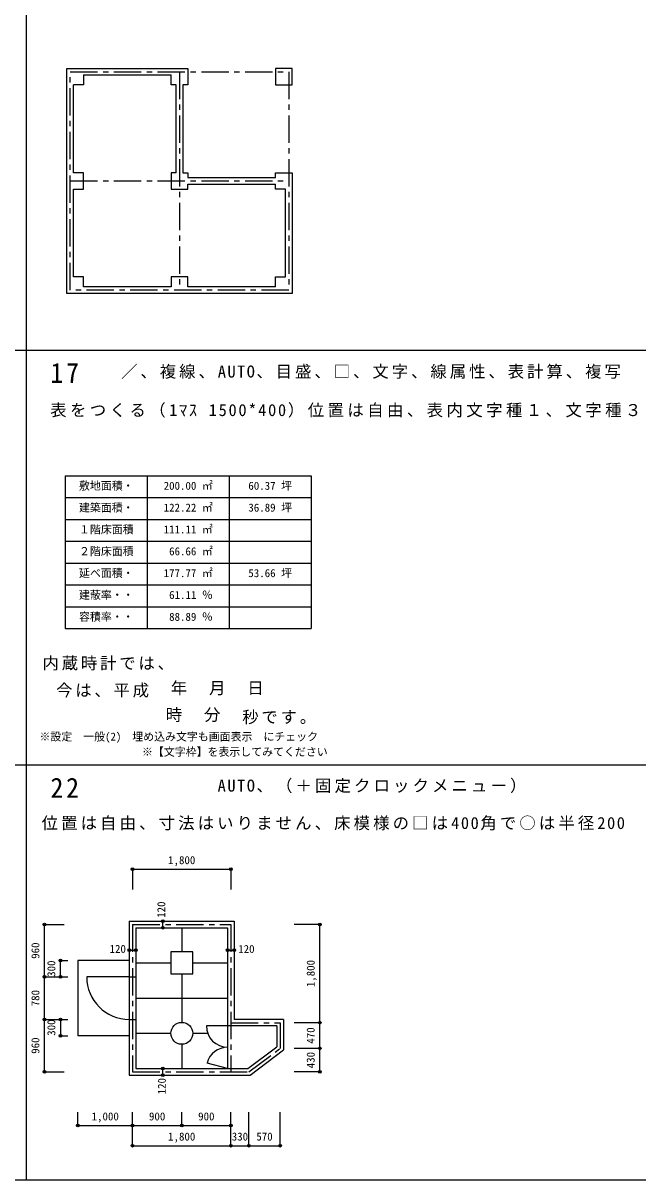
# Model space of a CAD drawing. Units: millimetres at full size, sheet at 1:100. Extents: x -54652 to 58452, y -19402 to 19598.
# Drawn here: x -16866 to -5615, y -19402 to 1788 of the extents above; entities that cross this region are included whole.
import ezdxf
from ezdxf.enums import TextEntityAlignment as Align

# ---------------------------------------------------------------- set-up
doc = ezdxf.new("R2010")
doc.units = ezdxf.units.MM
doc.header["$LTSCALE"] = 100
doc.header["$PDMODE"] = 32
doc.header["$PDSIZE"] = 50
doc.linetypes.add('CHAIN1', pattern=[8, 5, -1, 1, -1])
for name, color, linetype in [('0-0_作図ﾚｲﾔｰ', 4, 'Continuous'), ('0-7_作図例', 4, 'Continuous'), ('0-F_枠', 3, 'Continuous')]:
    doc.layers.add(name, color=color, linetype=linetype)
doc.styles.add('ＭＳ 明朝', font='')
doc.styles.get('ＭＳ 明朝').set_extended_font_data('MS Mincho')

msp = doc.modelspace()

# ---------------------------------------------------------------- linework, layer by layer
at = {"layer": '0-0_作図ﾚｲﾔｰ'}
for p, q in [((-14863.4, -13712.5), (-13063.4, -13712.5)), ((-16475.5, -15682.8), (-16475.5, -14722.8)), ((-14312, -14782.8), (-14312, -14662.8)), ((-11436.7, -16522.8), (-11436.7, -14722.8)), ((-14923.4, -15192.6), (-14803.4, -15192.6)), ((-13123.4, -15192.6), (-13003.4, -15192.6)), ((-16183.9, -15682.8), (-16183.9, -15382.8)), ((-16475.5, -16462.8), (-16475.5, -15682.8)), ((-16475.5, -17422.8), (-16475.5, -16462.8)), ((-16183.9, -16462.8), (-16183.9, -16762.8)), ((-11436.7, -16992.8), (-11436.7, -16522.8)), ((-11436.7, -17422.8), (-11436.7, -16992.8)), ((-14312, -17482.8), (-14312, -17362.8)), ((-15863.4, -18407.2), (-14863.4, -18407.2)), ((-14863.4, -18407.2), (-13963.4, -18407.2)), ((-13963.4, -18407.2), (-13063.4, -18407.2)), ((-14863.4, -18776.4), (-13063.4, -18776.4)), ((-13063.4, -18776.4), (-12733.4, -18776.4)), ((-12733.4, -18776.4), (-12163.4, -18776.4))]:
    msp.add_line(p, q, dxfattribs=at)
at = {"layer": '0-7_作図例', "color": 7}
for p, q in [((-16064.7, 957.7), (-13854.7, 957.7)), ((-16064.7, -3162.3), (-16064.7, 957.7)), ((-15944.7, -952.3), (-15944.7, 657.7)), ((-15764.7, 837.7), (-14154.7, 837.7)), ((-13944.7, 657.7), (-13944.7, -952.3)), ((-13944.7, -952.3), (-13854.7, -952.3)), ((-13854.7, -952.3), (-13854.7, -1042.3)), ((-11944.7, -952.3), (-11944.7, -3162.3)), ((-15944.7, -2862.3), (-15944.7, -1252.3)), ((-13854.7, -1162.3), (-12244.7, -1162.3)), ((-12064.7, -2862.3), (-12064.7, -1252.3)), ((-11944.7, -3162.3), (-16064.7, -3162.3)), ((-14154.7, -3042.3), (-15764.7, -3042.3)), ((-12244.7, -3042.3), (-13854.7, -3042.3)), ((-16094.4, -6504.6), (-16094.4, -9304.6)), ((-16094.4, -6504.6), (-11594.4, -6504.6)), ((-14594.4, -6504.6), (-14594.4, -9304.6)), ((-13094.4, -6504.6), (-13094.4, -9304.6)), ((-11594.4, -6504.6), (-11594.4, -9304.6)), ((-16094.4, -6904.6), (-11594.4, -6904.6)), ((-16094.4, -7304.6), (-11594.4, -7304.6)), ((-16094.4, -7704.6), (-11594.4, -7704.6)), ((-16094.4, -8104.6), (-11594.4, -8104.6)), ((-16094.4, -8504.6), (-11594.4, -8504.6)), ((-16094.4, -8904.6), (-11594.4, -8904.6)), ((-16094.4, -9304.6), (-11594.4, -9304.6)), ((-14923.4, -14662.8), (-13003.4, -14662.8)), ((-14923.4, -14662.8), (-14923.4, -15682.8)), ((-14803.4, -14782.8), (-13123.4, -14782.8)), ((-14803.4, -14782.8), (-14803.4, -15682.8)), ((-13003.4, -14662.8), (-13003.4, -16462.8)), ((-14923.4, -15682.8), (-15703.4, -15682.8)), ((-14923.4, -15682.8), (-14803.4, -15682.8)), ((-14923.4, -16462.8), (-14803.4, -16462.8)), ((-14923.4, -16462.8), (-14923.4, -17482.8)), ((-14803.4, -16462.8), (-14803.4, -17362.8)), ((-12103.4, -16462.8), (-13003.4, -16462.8)), ((-12103.4, -16462.8), (-12103.4, -17022.7)), ((-12223.4, -16582.8), (-13123.4, -16582.8)), ((-12223.4, -16582.8), (-12223.4, -16962.9)), ((-12713.3, -17482.8), (-12103.4, -17022.7)), ((-13123.4, -17362.8), (-13500.1, -17261.8)), ((-14923.4, -17482.8), (-12713.3, -17482.8))]:
    msp.add_line(p, q, dxfattribs=at)
at = {"layer": '0-7_作図例', "linetype": 'CHAIN1'}
for p, q in [((-16004.7, 897.7), (-12004.7, 897.7)), ((-14004.7, 897.7), (-14004.7, -3102.3)), ((-12004.7, 897.7), (-12004.7, -3102.3)), ((-16004.7, -1102.3), (-12004.7, -1102.3)), ((-14863.4, -14722.8), (-13063.4, -14722.8)), ((-14863.4, -14722.8), (-14863.4, -17422.8)), ((-13063.4, -14722.8), (-13063.4, -17422.8)), ((-13063.4, -16522.8), (-12163.4, -16522.8)), ((-12163.4, -16522.8), (-12163.4, -16992.8))]:
    msp.add_line(p, q, dxfattribs=at)
at = {"layer": '0-7_作図例'}
for p, q in [((-14863.4, -13712.5), (-14863.4, -14084.2)), ((-13063.4, -13712.5), (-13063.4, -14084.2)), ((-16475.5, -14722.8), (-16117.6, -14722.8)), ((-11436.7, -14722.8), (-11904.7, -14722.8)), ((-16183.9, -15382.8), (-16049.2, -15382.8)), ((-16475.5, -15682.8), (-16049.2, -15682.8)), ((-16183.9, -15682.8), (-16049.2, -15682.8)), ((-14923.4, -15682.8), (-14923.4, -16462.8)), ((-16475.5, -16462.8), (-16049.2, -16462.8)), ((-16183.9, -16462.8), (-16049.2, -16462.8)), ((-11436.7, -16522.8), (-11904.7, -16522.8)), ((-13123.4, -16582.8), (-13123.4, -17362.8)), ((-16183.9, -16762.8), (-16049.2, -16762.8)), ((-11436.7, -16992.8), (-11904.7, -16992.8)), ((-16475.5, -17422.8), (-16117.6, -17422.8)), ((-11436.7, -17422.8), (-11904.7, -17422.8)), ((-15863.4, -18407.2), (-15863.4, -18159.3)), ((-14863.4, -18407.2), (-14863.4, -18159.3)), ((-14863.4, -18776.4), (-14863.4, -18159.3)), ((-13963.4, -18407.2), (-13963.4, -18159.3)), ((-13063.4, -18407.2), (-13063.4, -18159.3)), ((-13063.4, -18776.4), (-13063.4, -18159.3)), ((-12733.4, -18776.4), (-12733.4, -18159.3)), ((-12163.4, -18776.4), (-12163.4, -18159.3))]:
    msp.add_line(p, q, dxfattribs=at)
at = {"layer": '0-7_作図例', "color": 3}
for p, q in [((-13963.4, -14782.8), (-13963.4, -15227.8)), ((-14803.4, -15427.8), (-14163.4, -15427.8)), ((-13763.4, -15427.8), (-13123.4, -15427.8)), ((-13963.4, -15627.8), (-13963.4, -16517.8)), ((-14803.4, -15682.8), (-14803.4, -16462.8)), ((-14803.4, -16072.8), (-13123.4, -16072.8)), ((-14803.4, -16717.8), (-14163.4, -16717.8)), ((-13763.4, -16717.8), (-13489.3, -16717.8)), ((-14923.4, -16762.8), (-15863.4, -16762.8)), ((-13963.4, -16917.8), (-13963.4, -17362.8))]:
    msp.add_line(p, q, dxfattribs=at)
at = {"layer": '0-7_作図例', "linetype": 'CHAIN1'}
for points in [[(-12004.7, -3102.3), (-16004.7, -3102.3), (-16004.7, 897.7)], [(-14863.4, -17422.8), (-12733.4, -17422.8), (-12163.4, -16992.8)]]:
    msp.add_lwpolyline(points, dxfattribs=at)
at = {"layer": '0-7_作図例', "color": 7}
for points in [[(-13854.7, 957.7), (-13854.7, 657.7), (-13944.7, 657.7)], [(-15764.7, 837.7), (-15764.7, 657.7), (-15944.7, 657.7)], [(-14064.7, -952.3), (-14064.7, 657.7), (-14154.7, 657.7), (-14154.7, 837.7)], [(-15944.7, -1252.3), (-15764.7, -1252.3), (-15764.7, -952.3), (-15944.7, -952.3)], [(-14064.7, -952.3), (-14154.7, -952.3), (-14154.7, -1252.3)], [(-13854.7, -1042.3), (-12244.7, -1042.3), (-12244.7, -952.3), (-11944.7, -952.3)], [(-14154.7, -1252.3), (-13854.7, -1252.3), (-13854.7, -1162.3)], [(-12064.7, -1252.3), (-12244.7, -1252.3), (-12244.7, -1162.3)], [(-15764.7, -3042.3), (-15764.7, -2862.3), (-15944.7, -2862.3)], [(-13854.7, -3042.3), (-13854.7, -2862.3), (-14154.7, -2862.3), (-14154.7, -3042.3)], [(-12244.7, -3042.3), (-12244.7, -2862.3), (-12064.7, -2862.3)], [(-13123.4, -14782.8), (-13123.4, -16582.8), (-13513.4, -16582.8)], [(-14803.4, -17362.8), (-12753.5, -17362.8), (-12223.4, -16962.9)]]:
    msp.add_lwpolyline(points, dxfattribs=at)
msp.add_lwpolyline([(-11944.7, 957.7), (-12244.7, 957.7), (-12244.7, 657.7), (-11944.7, 657.7)], close=True, dxfattribs=at)
at = {"layer": '0-7_作図例', "color": 3}
msp.add_lwpolyline([(-14163.4, -15627.8), (-13763.4, -15627.8), (-13763.4, -15227.8), (-14163.4, -15227.8)], close=True, dxfattribs=at)
msp.add_lwpolyline([(-14923.4, -15382.8), (-15863.4, -15382.8), (-15863.4, -16762.8)], dxfattribs=at)
msp.add_circle((-13963.4, -16717.8), 200, dxfattribs=at)
at = {"layer": '0-7_作図例'}
for centre, radius, start, end in [((-14923.4, -15682.8), 780, 180, 270), ((-13123.4, -16582.8), 390, 180, 270), ((-13123.4, -17362.8), 390, 90, 165)]:
    msp.add_arc(centre, radius, start, end, dxfattribs=at)
for p in [(-14863.4, -13712.5), (-13063.4, -13712.5), (-16475.5, -14722.8), (-14312, -14662.8), (-14312, -14782.8), (-11436.7, -14722.8), (-14923.4, -15192.6), (-14803.4, -15192.6), (-13123.4, -15192.6), (-13003.4, -15192.6), (-16183.9, -15382.8), (-16475.5, -15682.8), (-16183.9, -15682.8), (-16475.5, -16462.8), (-16183.9, -16462.8), (-11436.7, -16522.8), (-16183.9, -16762.8), (-11436.7, -16992.8), (-14312, -17362.8), (-16475.5, -17422.8), (-14312, -17482.8), (-11436.7, -17422.8), (-15863.4, -18407.2), (-14863.4, -18407.2), (-13963.4, -18407.2), (-13063.4, -18407.2), (-14863.4, -18776.4), (-13063.4, -18776.4), (-12733.4, -18776.4), (-12163.4, -18776.4)]:
    msp.add_point(p, dxfattribs=at)
at = {"layer": '0-F_枠', "color": 6}
for p, q in [((-16804.7, -19402.3), (-16804.7, 18597.7)), ((-28004.7, -4202.3), (27995.3, -4202.3)), ((-28004.7, -11802.3), (27995.3, -11802.3)), ((-28004.7, -19402.3), (27995.3, -19402.3))]:
    msp.add_line(p, q, dxfattribs=at)

# ---------------------------------------------------------------- texts
at = {"layer": '0-7_作図例', "style": 'ＭＳ 明朝'}
for s, p in [('敷地面積・', (-15844.4, -6804.6)), ('200.00', (-14294.4, -6804.6)), (' ㎡', (-13694.4, -6804.6)), ('60.37', (-12744.4, -6804.6)), (' 坪', (-12244.4, -6804.6)), ('建築面積・', (-15844.4, -7204.6)), (' ㎡', (-13694.4, -7204.6)), ('122.22', (-14294.4, -7204.6)), ('36.89', (-12744.4, -7204.6)), (' 坪', (-12244.4, -7204.6)), ('１階床面積', (-15844.4, -7604.6)), (' ㎡', (-13694.4, -7604.6)), ('111.11', (-14294.4, -7604.6)), ('２階床面積', (-15844.4, -8004.6)), (' 66.66', (-14294.4, -8004.6)), (' ㎡', (-13694.4, -8004.6)), ('延べ面積・', (-15844.4, -8404.6)), ('177.77', (-14294.4, -8404.6)), (' ㎡', (-13694.4, -8404.6)), ('53.66', (-12744.4, -8404.6)), (' 坪', (-12244.4, -8404.6)), ('建蔽率・・', (-15844.4, -8804.6)), ('61.11', (-14194.4, -8804.6)), (' ％', (-13694.4, -8804.6)), ('容積率・・', (-15844.4, -9204.6)), ('88.89', (-14194.4, -9204.6)), (' ％', (-13694.4, -9204.6)), ('※設定\u3000一般(2)\u3000埋め込み文字も画面表示\u3000にチェック', (-16567.6, -11400.1)), ('※【文字枠】を表示してみてください', (-14691.7, -11679.1)), ('1,800', (-14213.4, -13662.5)), ('120', (-15284.9, -15287.7)), ('120', (-12930.1, -15290.3)), ('1,000', (-15613.4, -18357.2)), ('900', (-14563.4, -18357.2)), ('900', (-13663.4, -18357.2)), ('1,800', (-14213.4, -18726.4)), ('330', (-13048.4, -18726.4)), ('570', (-12598.4, -18726.4))]:
    msp.add_text(s, height=146.6, dxfattribs=at).set_placement(p, align=Align.BOTTOM_LEFT)
at = {"layer": '0-7_作図例', "color": 7, "style": 'ＭＳ 明朝'}
for s, p in [('年', (-14163.5, -10568.2)), ('月', (-13463.5, -10568.2)), ('日', (-12763.5, -10568.2)), ('時', (-14255.9, -11056.9)), ('分', (-13555.9, -11056.9))]:
    msp.add_text(s, height=219.9, dxfattribs=at).set_placement(p, align=Align.BOTTOM_LEFT)
at = {"layer": '0-7_作図例', "style": 'ＭＳ 明朝'}
for s, p in [('120', (-14221.4, -14602.1)), ('960', (-16525.5, -15352.8)), ('300', (-16233.9, -15682.8)), ('1,800', (-11486.7, -15872.8)), ('780', (-16525.5, -16222.8)), ('300', (-16233.9, -16762.8)), ('470', (-11486.7, -16907.8)), ('960', (-16525.5, -17092.8)), ('430', (-11486.7, -17357.8)), ('120', (-14210.9, -17835.6))]:
    msp.add_text(s, height=146.6, rotation=90, dxfattribs=at).set_placement(p, align=Align.BOTTOM_LEFT)
at = {"layer": '0-7_作図例', "color": 7, "char_height": 219.9, "attachment_point": 7, "style": 'ＭＳ 明朝'}
for s, insert in [('\\T1.18;／、複線、AUTO、目盛、□、文字、線属性、表計算、複写', (-15073.4, -4729.8)), ('\\T1.21;表をつくる（1ﾏｽ\\~1500*400）位置は自由、表内文字種１、文字種３', (-16371.8, -5439.3)), ('\\T1.17;内蔵時計では、', (-16511.6, -10071.6)), ('\\T1.17;今は、', (-16263.5, -10568.2)), ('\\T1.17;平成', (-15213.5, -10568.2)), ('\\T1.17;秒です。', (-12855.9, -11056.9)), ('\\T1.19;AUTO、（＋固定クロックメニュー）', (-13306.7, -12318.6)), ('\\T1.19;位置は自由、寸法はいりません、床模様の□は400角で○は半径200', (-16528.2, -13000.3))]:
    msp.add_mtext(s, dxfattribs=dict(at, insert=insert))
at = {"layer": '0-F_枠', "char_height": 366.6, "attachment_point": 7, "style": 'ＭＳ 明朝'}
for s, insert in [('\\T1.21;\\W0.95;17', (-16367.2, -4802.3)), ('\\T1.21;\\W0.95;22', (-16367.2, -12402.3))]:
    msp.add_mtext(s, dxfattribs=dict(at, insert=insert))

doc.saveas('drawing.dxf')
